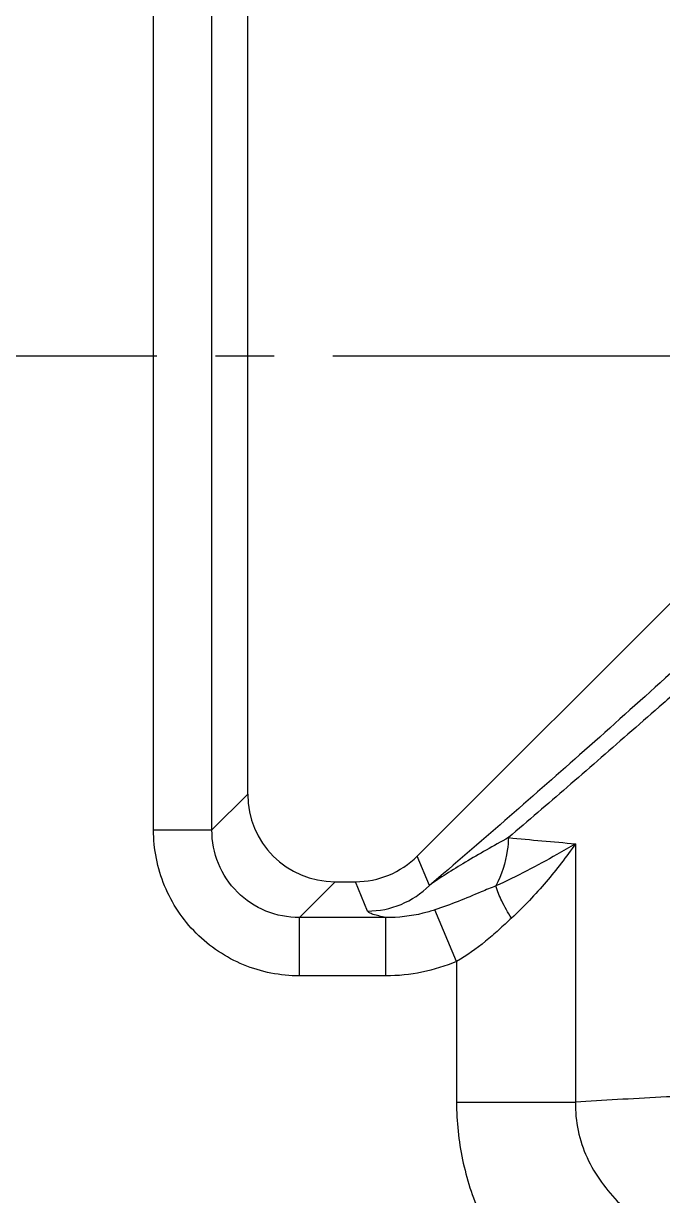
# Model space of a CAD drawing. Header units: millimetres. Extents: x 23075 to 24509, y -21593 to -20579.
# Drawn here: x 23694.88 to 23705.79, y -20881.22 to -20861.21 of the extents above; entities that cross this region are included whole.
import ezdxf

# ---------------------------------------------------------------- set-up
doc = ezdxf.new("R2010")
doc.units = ezdxf.units.MM
doc.header["$LTSCALE"] = 8
doc.linetypes.add('CENTER', pattern=[2, 1.25, -0.25, 0.25, -0.25])
doc.layers.add('Cav-cor', color=30, linetype='Continuous')
doc.layers.add('CL', color=1, linetype='Continuous')

msp = doc.modelspace()

# ---------------------------------------------------------------- linework, layer by layer
at = {"linetype": 'CENTER', "ltscale": 0.5}
msp.add_line((23572.156, -20866.885), (23972.156, -20866.885), dxfattribs=at)
at = {"layer": 'Cav-cor', "color": 241}
for p, q in [((23697.098, -20874.979), (23697.098, -20853.141)), ((23698.094, -20874.979), (23698.094, -20853.141)), ((23698.704, -20874.369), (23698.704, -20856.083)), ((23706.855, -20870.169), (23701.599, -20875.426)), ((23698.704, -20874.369), (23698.094, -20874.979)), ((23697.098, -20874.979), (23698.094, -20874.979)), ((23704.299, -20875.214), (23704.299, -20879.628)), ((23701.806, -20875.927), (23701.599, -20875.426)), ((23700.198, -20875.863), (23699.588, -20876.474)), ((23700.198, -20875.863), (23700.542, -20875.863)), ((23700.75, -20876.364), (23700.542, -20875.863)), ((23699.588, -20877.47), (23699.588, -20876.474)), ((23701.064, -20876.474), (23699.588, -20876.474)), ((23701.063, -20877.47), (23701.063, -20876.474)), ((23702.269, -20877.223), (23701.897, -20876.344)), ((23702.269, -20877.223), (23702.269, -20879.628)), ((23701.063, -20877.47), (23699.588, -20877.47)), ((23702.269, -20879.628), (23704.299, -20879.628))]:
    msp.add_line(p, q, dxfattribs=at)
for centre, radius, start, end in [((23713.36, -20769.53), 106.072, 264.47947, 265.09968), ((23700.745, -20874.858), 1.506, 270.1884, 314.8116)]:
    msp.add_arc(centre, radius, start, end, dxfattribs=at)
for centre, major_axis, ratio, start_param, end_param in [((23700.21, -20874.357), (-1.069, -1.069), 0.992433, -0.7816, 0.7816), ((23700.537, -20874.357), (-0.577, 1.392), 0.995546, 2.750469, 3.532716)]:
    msp.add_ellipse(centre, major_axis=major_axis, ratio=ratio, start_param=start_param, end_param=end_param, dxfattribs=at)
for points, knots in [([(23707.189, -20871.134), (23706.711, -20871.582), (23705.775, -20872.442), (23703.986, -20874.046), (23702.668, -20875.193), (23701.806, -20875.927)], [0, 0, 0, 0, 0.272796, 0.528917, 1, 1, 1, 1]), ([(23707.404, -20871.407), (23707.027, -20871.739), (23706.467, -20872.229), (23705.73, -20872.875), (23705.026, -20873.493), (23704.171, -20874.238), (23703.49, -20874.824), (23703.155, -20875.109)], [0, 0, 0, 0, 0.267505, 0.396131, 0.521908, 0.765956, 1, 1, 1, 1]), ([(23699.588, -20877.47), (23699.425, -20877.47), (23699.099, -20877.438), (23698.628, -20877.296), (23698.195, -20877.065), (23697.814, -20876.753), (23697.503, -20876.373), (23697.272, -20875.939), (23697.129, -20875.468), (23697.098, -20875.142), (23697.098, -20874.979)], [0, 0, 0, 0, 0.124992, 0.249988, 0.374997, 0.500008, 0.62502, 0.750028, 0.875019, 1, 1, 1, 1]), ([(23699.588, -20876.474), (23699.393, -20876.475), (23698.999, -20876.399), (23698.5, -20876.068), (23698.168, -20875.568), (23698.093, -20875.174), (23698.094, -20874.979)], [0, 0, 0, 0, 0.2499, 0.500008, 0.750116, 1, 1, 1, 1]), ([(23703.155, -20875.109), (23703.028, -20875.179), (23702.782, -20875.317), (23702.427, -20875.524), (23702.102, -20875.723), (23701.899, -20875.858), (23701.806, -20875.927)], [0, 0, 0, 0, 0.275853, 0.536972, 0.780911, 1, 1, 1, 1]), ([(23703.155, -20875.109), (23703.152, -20875.182), (23703.125, -20875.467), (23703.038, -20875.746), (23702.939, -20875.935)], [0, 0, 0, 0, 0.255362, 1, 1, 1, 1]), ([(23704.299, -20875.214), (23704.194, -20875.276), (23703.751, -20875.535), (23703.295, -20875.773), (23702.939, -20875.935)], [0, 0, 0, 0, 0.237929, 1, 1, 1, 1]), ([(23704.299, -20875.214), (23704.143, -20875.438), (23703.802, -20875.883), (23703.416, -20876.291), (23703.206, -20876.485)], [0, 0, 0, 0, 0.488519, 1, 1, 1, 1]), ([(23702.939, -20875.935), (23702.856, -20875.968), (23702.51, -20876.109), (23702.167, -20876.257), (23701.897, -20876.344)], [0, 0, 0, 0, 0.241048, 1, 1, 1, 1]), ([(23703.206, -20876.485), (23703.147, -20876.39), (23703.046, -20876.212), (23702.966, -20876.023), (23702.939, -20875.935)], [0, 0, 0, 0, 0.549213, 1, 1, 1, 1]), ([(23701.064, -20876.474), (23701.023, -20876.466), (23700.951, -20876.45), (23700.856, -20876.424), (23700.794, -20876.401), (23700.762, -20876.381), (23700.752, -20876.37), (23700.75, -20876.364)], [0, 0, 0, 0, 0.364457, 0.658685, 0.872754, 0.946853, 1, 1, 1, 1]), ([(23701.897, -20876.344), (23701.831, -20876.366), (23701.559, -20876.443), (23701.275, -20876.478), (23701.064, -20876.474)], [0, 0, 0, 0, 0.249247, 1, 1, 1, 1]), ([(23703.206, -20876.485), (23703.134, -20876.552), (23702.989, -20876.687), (23702.688, -20876.948), (23702.443, -20877.124), (23702.269, -20877.223)], [0, 0, 0, 0, 0.247126, 0.496697, 1, 1, 1, 1]), ([(23702.269, -20877.223), (23702.079, -20877.303), (23701.683, -20877.427), (23701.27, -20877.47), (23701.063, -20877.47)], [0, 0, 0, 0, 0.499985, 1, 1, 1, 1]), ([(23718.156, -20879.233), (23717.522, -20879.233), (23716.263, -20879.237), (23714.697, -20879.254), (23713.463, -20879.276), (23712.559, -20879.296), (23711.674, -20879.319), (23710.951, -20879.339), (23710.384, -20879.358), (23709.965, -20879.379), (23709.543, -20879.403), (23708.967, -20879.44), (23708.383, -20879.464), (23707.798, -20879.479), (23707.231, -20879.49), (23706.551, -20879.508), (23705.768, -20879.54), (23705.023, -20879.582), (23704.537, -20879.612), (23704.299, -20879.628)], [0, 0, 0, 0, 0.137177, 0.272541, 0.338897, 0.404188, 0.468193, 0.530377, 0.560684, 0.590815, 0.621177, 0.652152, 0.715786, 0.747585, 0.778773, 0.838421, 0.894709, 0.948387, 1, 1, 1, 1]), ([(23702.269, -20879.628), (23702.269, -20879.957), (23702.338, -20880.617), (23702.643, -20881.562), (23703.126, -20882.429), (23703.755, -20883.196), (23704.495, -20883.855), (23705.317, -20884.406), (23706.2, -20884.853), (23706.818, -20885.086), (23707.132, -20885.185)], [0, 0, 0, 0, 0.124911, 0.249839, 0.374799, 0.499793, 0.624819, 0.749868, 0.87493, 1, 1, 1, 1]), ([(23704.299, -20879.628), (23704.295, -20879.79), (23704.325, -20880.116), (23704.481, -20880.579), (23704.73, -20880.999), (23705.151, -20881.487), (23705.801, -20881.968), (23706.668, -20882.387), (23707.432, -20882.636), (23708.056, -20882.785), (23708.531, -20882.873), (23709.01, -20882.932), (23709.648, -20882.987), (23710.443, -20883.048), (23711.395, -20883.122), (23712.35, -20883.184), (23713.31, -20883.213), (23714.598, -20883.226), (23716.214, -20883.22), (23717.508, -20883.217), (23718.156, -20883.217)], [0, 0, 0, 0, 0.031504, 0.062976, 0.094372, 0.125673, 0.18791, 0.250088, 0.312395, 0.343663, 0.375001, 0.406287, 0.437485, 0.49954, 0.561345, 0.623347, 0.685684, 0.748218, 0.873847, 1, 1, 1, 1])]:
    msp.add_open_spline(points, degree=3, knots=knots, dxfattribs=at)
at = {"layer": 'CL', "color": 6, "linetype": 'CENTER'}
msp.add_line((23702.807, -20866.885), (23733.506, -20866.885), dxfattribs=at)

doc.saveas('drawing.dxf')
